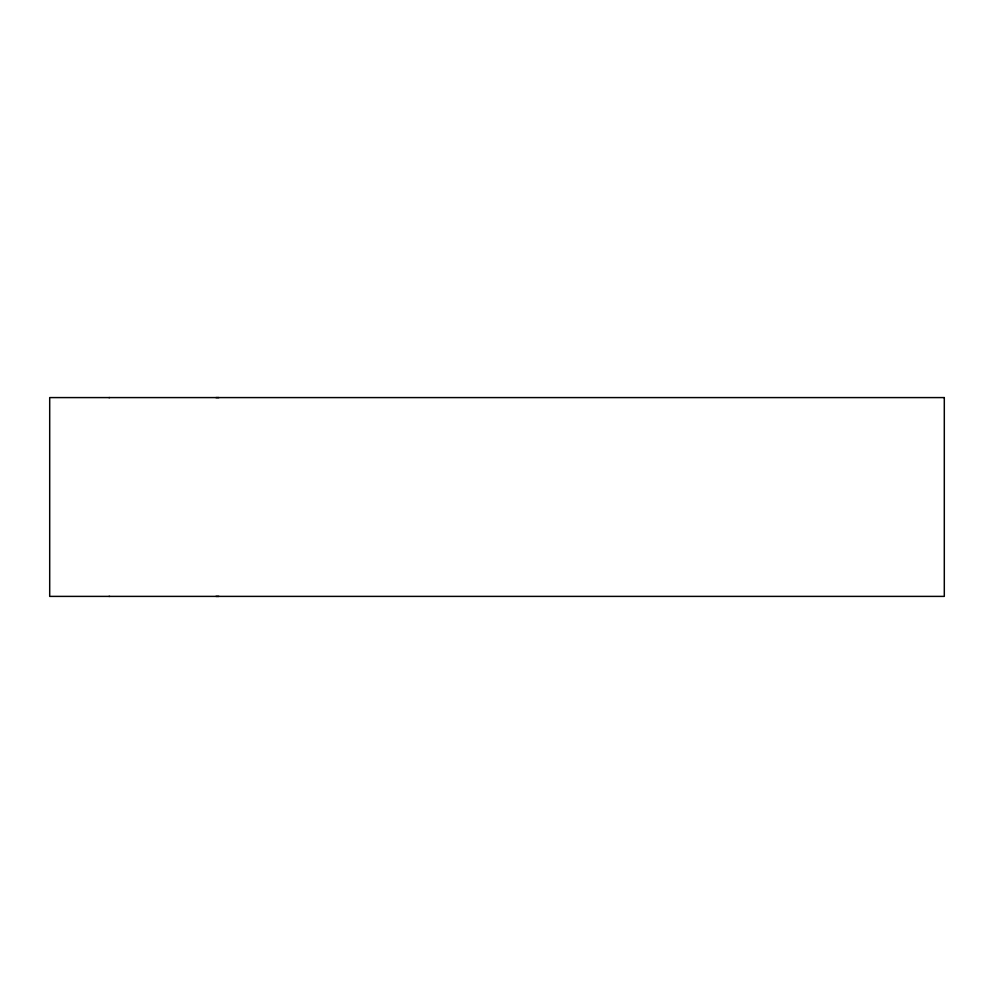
<?xml version="1.0" encoding="UTF-8"?>
<svg xmlns="http://www.w3.org/2000/svg" width="994" height="994" viewBox="0 0 994 994"><rect width="100%" height="100%" fill="white"/><g stroke="black" fill="none" stroke-linecap="round" stroke-linejoin="round"><path stroke-width="1.49" d="M108.955 397.612L109.626 397.588M108.955 596.412L109.626 596.388M215.947 397.6L218.904 397.6M215.947 596.388L218.904 596.388M944.3 397.588L49.7 397.588L49.7 596.388L944.3 596.388L944.3 397.588"/></g></svg>
